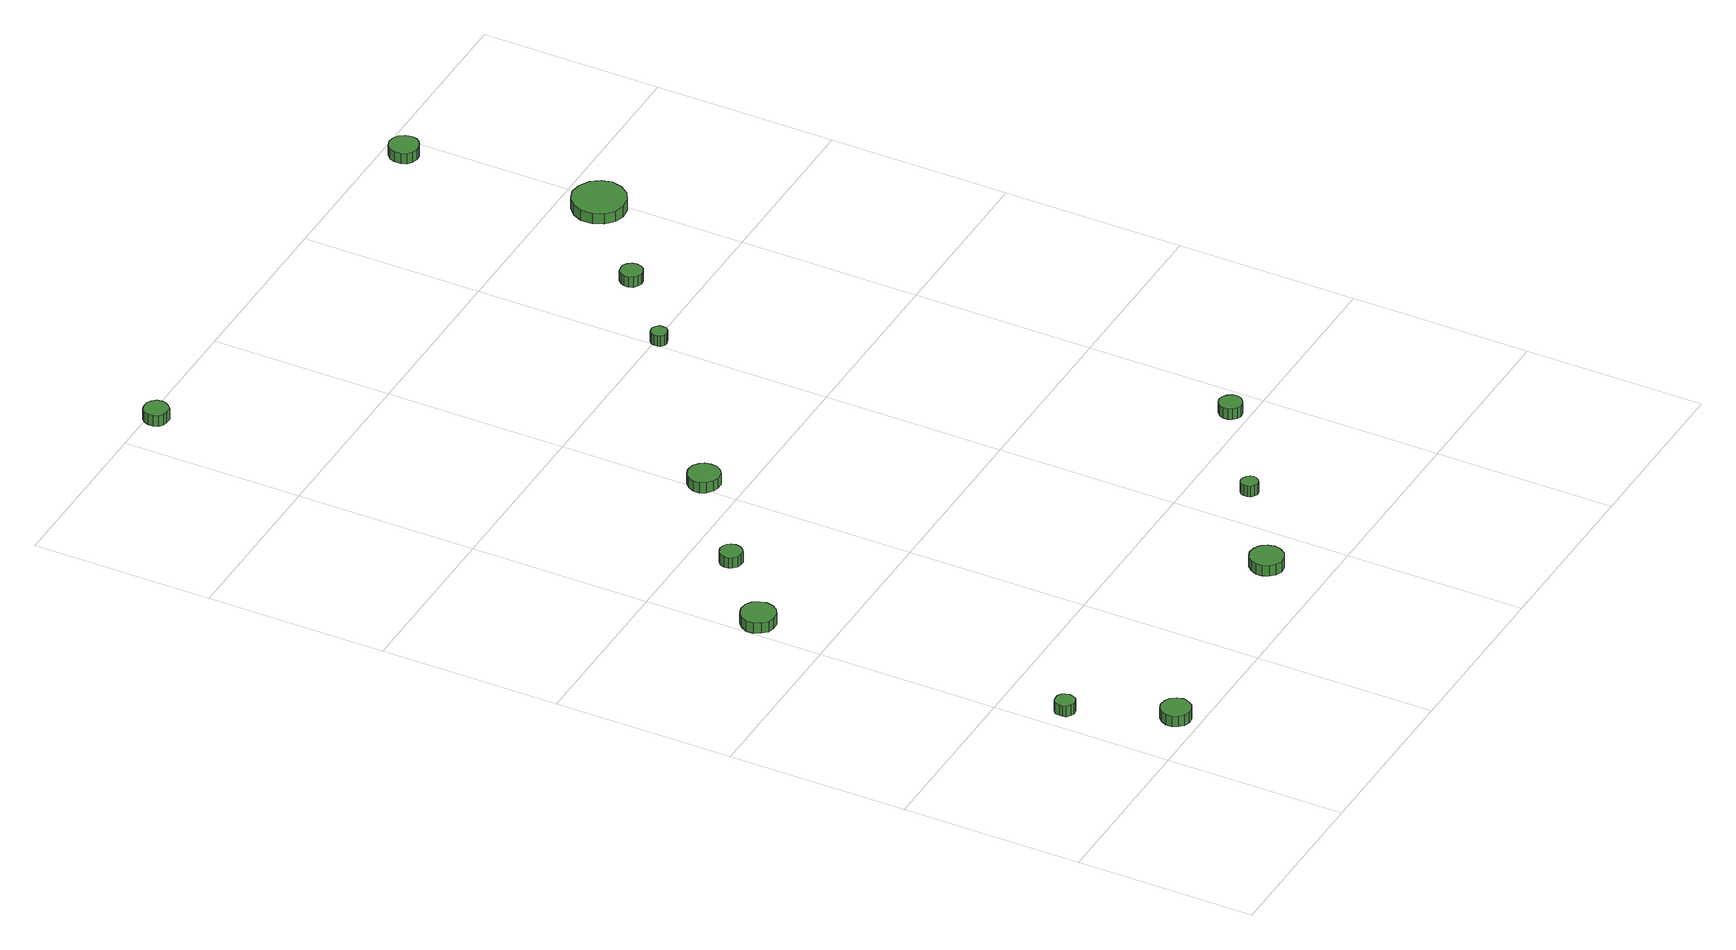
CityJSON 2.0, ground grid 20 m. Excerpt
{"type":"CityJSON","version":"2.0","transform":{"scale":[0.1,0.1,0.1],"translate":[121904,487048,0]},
"CityObjects":{
"tree1":{"type":"SolitaryVegetationObject","attributes":{"function":"something"},"geometry":[{"type":"MultiSurface","lod":"1","boundaries":[[[0,1,2,3,4,5,6,7,8,9,10,11,12,13,14]],[[15,16,17,18,19,20,21,22,23,24,25,26,27,28,29]],[[0,29,28,1]],[[1,28,27,2]],[[2,27,26,3]],[[3,26,25,4]],[[4,25,24,5]],[[5,24,23,6]],[[6,23,22,7]],[[7,22,21,8]],[[8,21,20,9]],[[9,20,19,10]],[[10,19,18,11]],[[11,18,17,12]],[[12,17,16,13]],[[13,16,15,14]],[[14,15,29,0]]]}]},
"tree2":{"type":"SolitaryVegetationObject","attributes":{"function":"something"},"geometry":[{"type":"MultiSurface","lod":"1","boundaries":[[[30,31,32,33,34,35,36,37,38,39,40,41,42,43,44]],[[45,46,47,48,49,50,51,52,53,54,55,56,57,58,59]],[[30,59,58,31]],[[31,58,57,32]],[[32,57,56,33]],[[33,56,55,34]],[[34,55,54,35]],[[35,54,53,36]],[[36,53,52,37]],[[37,52,51,38]],[[38,51,50,39]],[[39,50,49,40]],[[40,49,48,41]],[[41,48,47,42]],[[42,47,46,43]],[[43,46,45,44]],[[44,45,59,30]]]}]},
"tree3":{"type":"SolitaryVegetationObject","attributes":{"function":"something"},"geometry":[{"type":"MultiSurface","lod":"1","boundaries":[[[60,61,62,63,64,65,66,67,68,69,70,71,72,73,74]],[[75,76,77,78,79,80,81,82,83,84,85,86,87,88,89]],[[60,89,88,61]],[[61,88,87,62]],[[62,87,86,63]],[[63,86,85,64]],[[64,85,84,65]],[[65,84,83,66]],[[66,83,82,67]],[[67,82,81,68]],[[68,81,80,69]],[[69,80,79,70]],[[70,79,78,71]],[[71,78,77,72]],[[72,77,76,73]],[[73,76,75,74]],[[74,75,89,60]]]}]},
"tree4":{"type":"SolitaryVegetationObject","attributes":{"function":"something"},"geometry":[{"type":"MultiSurface","lod":"1","boundaries":[[[90,91,92,93,94,95,96,97,98,99,100,101,102,103,104]],[[105,106,107,108,109,110,111,112,113,114,115,116,117,118,119]],[[90,119,118,91]],[[91,118,117,92]],[[92,117,116,93]],[[93,116,115,94]],[[94,115,114,95]],[[95,114,113,96]],[[96,113,112,97]],[[97,112,111,98]],[[98,111,110,99]],[[99,110,109,100]],[[100,109,108,101]],[[101,108,107,102]],[[102,107,106,103]],[[103,106,105,104]],[[104,105,119,90]]]}]},
"tree5":{"type":"SolitaryVegetationObject","attributes":{"function":"something"},"geometry":[{"type":"MultiSurface","lod":"1","boundaries":[[[120,121,122,123,124,125,126,127,128,129,130,131,132,133,134]],[[135,136,137,138,139,140,141,142,143,144,145,146,147,148,149]],[[120,149,148,121]],[[121,148,147,122]],[[122,147,146,123]],[[123,146,145,124]],[[124,145,144,125]],[[125,144,143,126]],[[126,143,142,127]],[[127,142,141,128]],[[128,141,140,129]],[[129,140,139,130]],[[130,139,138,131]],[[131,138,137,132]],[[132,137,136,133]],[[133,136,135,134]],[[134,135,149,120]]]}]},
"tree6":{"type":"SolitaryVegetationObject","attributes":{"function":"something"},"geometry":[{"type":"MultiSurface","lod":"1","boundaries":[[[150,151,152,153,154,155,156,157,158,159,160,161,162,163,164]],[[165,166,167,168,169,170,171,172,173,174,175,176,177,178,179]],[[150,179,178,151]],[[151,178,177,152]],[[152,177,176,153]],[[153,176,175,154]],[[154,175,174,155]],[[155,174,173,156]],[[156,173,172,157]],[[157,172,171,158]],[[158,171,170,159]],[[159,170,169,160]],[[160,169,168,161]],[[161,168,167,162]],[[162,167,166,163]],[[163,166,165,164]],[[164,165,179,150]]]}]},
"tree7":{"type":"SolitaryVegetationObject","attributes":{"function":"something"},"geometry":[{"type":"MultiSurface","lod":"1","boundaries":[[[180,181,182,183,184,185,186,187,188,189,190,191,192,193,194]],[[195,196,197,198,199,200,201,202,203,204,205,206,207,208,209]],[[180,209,208,181]],[[181,208,207,182]],[[182,207,206,183]],[[183,206,205,184]],[[184,205,204,185]],[[185,204,203,186]],[[186,203,202,187]],[[187,202,201,188]],[[188,201,200,189]],[[189,200,199,190]],[[190,199,198,191]],[[191,198,197,192]],[[192,197,196,193]],[[193,196,195,194]],[[194,195,209,180]]]}]},
"tree8":{"type":"SolitaryVegetationObject","attributes":{"function":"something"},"geometry":[{"type":"MultiSurface","lod":"1","boundaries":[[[210,211,212,213,214,215,216,217,218,219,220,221,222,223,224]],[[225,226,227,228,229,230,231,232,233,234,235,236,237,238,239]],[[210,239,238,211]],[[211,238,237,212]],[[212,237,236,213]],[[213,236,235,214]],[[214,235,234,215]],[[215,234,233,216]],[[216,233,232,217]],[[217,232,231,218]],[[218,231,230,219]],[[219,230,229,220]],[[220,229,228,221]],[[221,228,227,222]],[[222,227,226,223]],[[223,226,225,224]],[[224,225,239,210]]]}]},
"tree9":{"type":"SolitaryVegetationObject","attributes":{"function":"something"},"geometry":[{"type":"MultiSurface","lod":"1","boundaries":[[[240,241,242,243,244,245,246,247,248,249,250,251,252,253,254]],[[255,256,257,258,259,260,261,262,263,264,265,266,267,268,269]],[[240,269,268,241]],[[241,268,267,242]],[[242,267,266,243]],[[243,266,265,244]],[[244,265,264,245]],[[245,264,263,246]],[[246,263,262,247]],[[247,262,261,248]],[[248,261,260,249]],[[249,260,259,250]],[[250,259,258,251]],[[251,258,257,252]],[[252,257,256,253]],[[253,256,255,254]],[[254,255,269,240]]]}]},
"tree10":{"type":"SolitaryVegetationObject","attributes":{"function":"something"},"geometry":[{"type":"MultiSurface","lod":"1","boundaries":[[[270,271,272,273,274,275,276,277,278,279,280,281,282,283,284]],[[285,286,287,288,289,290,291,292,293,294,295,296,297,298,299]],[[270,299,298,271]],[[271,298,297,272]],[[272,297,296,273]],[[273,296,295,274]],[[274,295,294,275]],[[275,294,293,276]],[[276,293,292,277]],[[277,292,291,278]],[[278,291,290,279]],[[279,290,289,280]],[[280,289,288,281]],[[281,288,287,282]],[[282,287,286,283]],[[283,286,285,284]],[[284,285,299,270]]]}]},
"tree11":{"type":"SolitaryVegetationObject","attributes":{"function":"something"},"geometry":[{"type":"MultiSurface","lod":"1","boundaries":[[[300,301,302,303,304,305,306,307,308,309,310,311,312,313,314]],[[315,316,317,318,319,320,321,322,323,324,325,326,327,328,329]],[[300,329,328,301]],[[301,328,327,302]],[[302,327,326,303]],[[303,326,325,304]],[[304,325,324,305]],[[305,324,323,306]],[[306,323,322,307]],[[307,322,321,308]],[[308,321,320,309]],[[309,320,319,310]],[[310,319,318,311]],[[311,318,317,312]],[[312,317,316,313]],[[313,316,315,314]],[[314,315,329,300]]]}]},
"tree12":{"type":"SolitaryVegetationObject","attributes":{"function":"something"},"geometry":[{"type":"MultiSurface","lod":"1","boundaries":[[[330,331,332,333,334,335,336,337,338,339,340,341,342,343,344]],[[345,346,347,348,349,350,351,352,353,354,355,356,357,358,359]],[[330,359,358,331]],[[331,358,357,332]],[[332,357,356,333]],[[333,356,355,334]],[[334,355,354,335]],[[335,354,353,336]],[[336,353,352,337]],[[337,352,351,338]],[[338,351,350,339]],[[339,350,349,340]],[[340,349,348,341]],[[341,348,347,342]],[[342,347,346,343]],[[343,346,345,344]],[[344,345,359,330]]]}]},
"tree13":{"type":"SolitaryVegetationObject","attributes":{"function":"something"},"geometry":[{"type":"MultiSurface","lod":"1","boundaries":[[[360,361,362,363,364,365,366,367,368,369,370,371,372,373,374]],[[375,376,377,378,379,380,381,382,383,384,385,386,387,388,389]],[[360,389,388,361]],[[361,388,387,362]],[[362,387,386,363]],[[363,386,385,364]],[[364,385,384,365]],[[365,384,383,366]],[[366,383,382,367]],[[367,382,381,368]],[[368,381,380,369]],[[369,380,379,370]],[[370,379,378,371]],[[371,378,377,372]],[[372,377,376,373]],[[373,376,375,374]],[[374,375,389,360]]]}]}
},
"vertices":[
[34,130,20],[33,135,20],[31,138,20],[27,141,20],[22,141,20],[18,140,20],[14,137,20],[13,132,20],[13,128,20],[14,124,20],[18,121,20],[22,119,20],[27,120,20],[31,122,20],[33,126,20],[33,126,7],[31,122,7],[27,120,7],[22,119,7],[18,121,7],[14,124,7],[13,128,7],[13,132,7],[14,137,7],[18,140,7],[22,141,7],[27,141,7],[31,138,7],[33,135,7],[34,130,7],
[86,26,16],[84,33,16],[80,39,16],[74,42,16],[67,43,16],[61,41,16],[56,36,16],[53,30,16],[53,23,16],[56,17,16],[61,12,16],[67,10,16],[74,11,16],[80,14,16],[84,20,16],[84,20,3],[80,14,3],[74,11,3],[67,10,3],[61,12,3],[56,17,3],[53,23,3],[53,30,3],[56,36,3],[61,41,3],[67,43,3],[74,42,3],[80,39,3],[84,33,3],[86,26,3],
[40,482,15],[38,489,15],[34,496,15],[27,500,15],[19,501,15],[11,498,15],[6,493,15],[2,486,15],[2,478,15],[6,471,15],[11,465,15],[19,463,15],[27,464,15],[34,468,15],[38,474,15],[38,474,2],[34,468,2],[27,464,2],[19,463,2],[11,465,2],[6,471,2],[2,478,2],[2,486,2],[6,493,2],[11,498,2],[19,501,2],[27,500,2],[34,496,2],[38,489,2],[40,482,2],
[115,556,15],[114,561,15],[111,565,15],[107,567,15],[102,568,15],[97,566,15],[93,563,15],[91,558,15],[91,553,15],[93,549,15],[97,545,15],[102,544,15],[107,544,15],[111,547,15],[114,551,15],[114,551,2],[111,547,2],[107,544,2],[102,544,2],[97,545,2],[93,549,2],[91,553,2],[91,558,2],[93,563,2],[97,566,2],[102,568,2],[107,567,2],[111,565,2],[114,561,2],[115,556,2],
[363,65,17],[361,72,17],[357,78,17],[350,82,17],[342,83,17],[335,80,17],[330,75,17],[327,68,17],[327,61,17],[330,54,17],[335,49,17],[342,46,17],[350,47,17],[357,51,17],[361,57,17],[361,57,4],[357,51,4],[350,47,4],[342,46,4],[335,49,4],[330,54,4],[327,61,4],[327,68,4],[330,75,4],[335,80,4],[342,83,4],[350,82,4],[357,78,4],[361,72,4],[363,65,4],
[224,641,18],[223,648,18],[219,653,18],[213,657,18],[205,658,18],[199,656,18],[193,651,18],[190,644,18],[190,637,18],[193,631,18],[199,626,18],[205,624,18],[213,624,18],[219,628,18],[223,634,18],[223,634,5],[219,628,5],[213,624,5],[205,624,5],[199,626,5],[193,631,5],[190,637,5],[190,644,5],[193,651,5],[199,656,5],[205,658,5],[213,657,5],[219,653,5],[223,648,5],[224,641,5],
[59,1187,22],[58,1193,22],[54,1197,22],[50,1200,22],[44,1200,22],[39,1199,22],[34,1195,22],[32,1190,22],[32,1184,22],[34,1179,22],[39,1175,22],[44,1174,22],[50,1174,22],[54,1177,22],[58,1182,22],[58,1182,9],[54,1177,9],[50,1174,9],[44,1174,9],[39,1175,9],[34,1179,9],[32,1184,9],[32,1190,9],[34,1195,9],[39,1199,9],[44,1200,9],[50,1200,9],[54,1197,9],[58,1193,9],[59,1187,9],
[463,141,15],[462,144,15],[460,147,15],[457,149,15],[453,150,15],[449,149,15],[446,146,15],[445,143,15],[445,139,15],[446,135,15],[449,133,15],[453,131,15],[457,132,15],[460,134,15],[462,137,15],[462,137,2],[460,134,2],[457,132,2],[453,131,2],[449,133,2],[446,135,2],[445,139,2],[445,143,2],[446,146,2],[449,149,2],[453,150,2],[457,149,2],[460,147,2],[462,144,2],[463,141,2],
[580,221,15],[579,226,15],[576,230,15],[571,233,15],[566,234,15],[561,232,15],[557,228,15],[555,224,15],[555,218,15],[557,214,15],[561,210,15],[566,208,15],[571,209,15],[576,212,15],[579,216,15],[579,216,2],[576,212,2],[571,209,2],[566,208,2],[561,210,2],[557,214,2],[555,218,2],[555,224,2],[557,228,2],[561,232,2],[566,234,2],[571,233,2],[576,230,2],[579,226,2],[580,221,2],
[415,795,17],[415,799,17],[412,802,17],[409,804,17],[406,804,17],[402,803,17],[399,800,17],[398,797,17],[398,793,17],[399,790,17],[402,787,17],[406,786,17],[409,787,17],[412,788,17],[415,792,17],[415,792,4],[412,788,4],[409,787,4],[406,786,4],[402,787,4],[399,790,4],[398,793,4],[398,797,4],[399,800,4],[402,803,4],[406,804,4],[409,804,4],[412,802,4],[415,799,4],[415,795,4],
[502,870,15],[501,875,15],[498,879,15],[494,882,15],[489,882,15],[484,881,15],[480,877,15],[478,873,15],[478,868,15],[480,863,15],[484,860,15],[489,858,15],[494,859,15],[498,861,15],[501,865,15],[501,865,2],[498,861,2],[494,859,2],[489,858,2],[484,860,2],[480,863,2],[478,868,2],[478,873,2],[480,877,2],[484,881,2],[489,882,2],[494,882,2],[498,879,2],[501,875,2],[502,870,2],
[617,958,15],[614,969,15],[607,979,15],[596,985,15],[584,987,15],[573,983,15],[564,975,15],[559,964,15],[559,951,15],[564,940,15],[573,932,15],[584,928,15],[596,930,15],[607,936,15],[614,946,15],[614,946,2],[607,936,2],[596,930,2],[584,928,2],[573,932,2],[564,940,2],[559,951,2],[559,964,2],[564,975,2],[573,983,2],[584,987,2],[596,985,2],[607,979,2],[614,969,2],[617,958,2],
[593,1177,15],[592,1183,15],[588,1189,15],[582,1192,15],[576,1193,15],[569,1191,15],[564,1186,15],[562,1180,15],[562,1173,15],[564,1167,15],[569,1163,15],[576,1161,15],[582,1162,15],[588,1165,15],[592,1170,15],[592,1170,2],[588,1165,2],[582,1162,2],[576,1161,2],[569,1163,2],[564,1167,2],[562,1173,2],[562,1180,2],[564,1186,2],[569,1191,2],[576,1193,2],[582,1192,2],[588,1189,2],[592,1183,2],[593,1177,2]
]}
